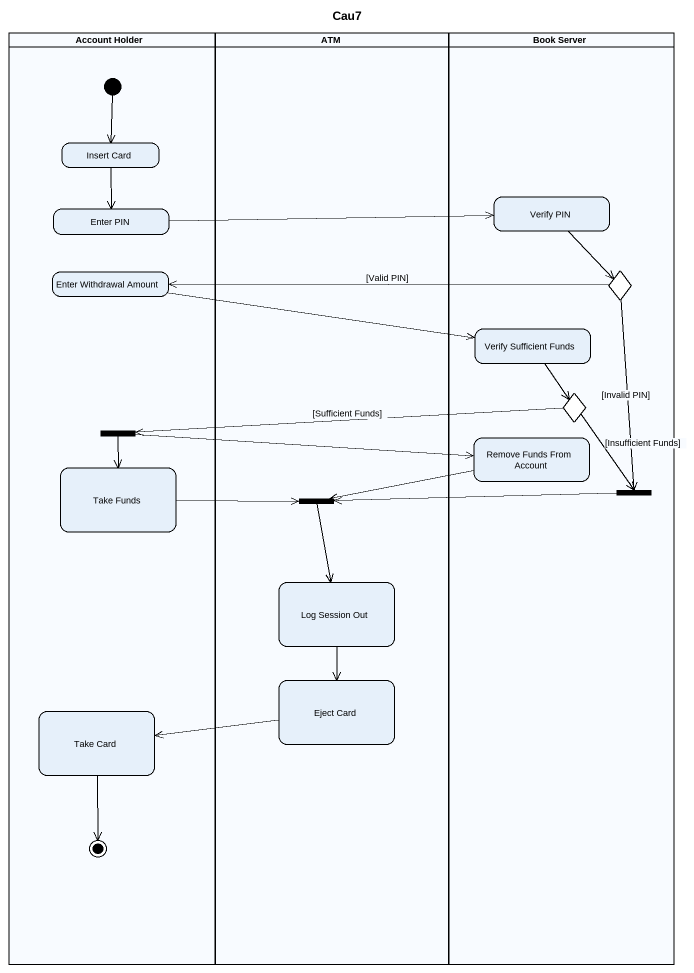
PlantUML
@startuml
title Cau7
hide empty description
state "Account Holder" as Account_Holder <<partition>> {
  state "Insert Card" as Insert_Card
  state "Enter PIN" as Enter_PIN
  state "Enter Withdrawal Amount" as Enter_Withdrawal_Amount
  state fork1 <<fork>>
  state "Take Funds" as Take_Funds
  state "Take Card" as Take_Card
  [*] --> Insert_Card
  Take_Card --> [*]
}
state ATM <<partition>> {
  state fork2 <<join>>
  state "Log Session Out" as Log_Session_Out
  state "Eject Card" as Eject_Card
}
state "Book Server" as Book_Server <<partition>> {
  state "Verify PIN" as Verify_PIN
  state choice1 <<choice>>
  state "Verify Sufficient Funds" as Verify_Sufficient_Funds
  state choice2 <<choice>>
  state "Remove Funds From Account" as Remove_Funds_From_Account
  state fork3 <<join>>
}
Insert_Card --> Enter_PIN
Enter_PIN -right-> Verify_PIN
Verify_PIN --> choice1
Enter_Withdrawal_Amount -right-> Verify_Sufficient_Funds
choice1 -left-> Enter_Withdrawal_Amount : [Valid PIN]
choice1 --> fork3 : [Invalid PIN]
Verify_Sufficient_Funds --> choice2
choice2 -left-> fork1 : [Sufficient Funds]
choice2 --> fork3 : [Insufficient Funds]
fork1 -right-> Remove_Funds_From_Account
fork1 --> Take_Funds
Remove_Funds_From_Account -left-> fork2
Take_Funds -right-> fork2
fork2 --> Log_Session_Out
fork3 -left-> fork2
Log_Session_Out --> Eject_Card
Eject_Card -left-> Take_Card
@enduml
